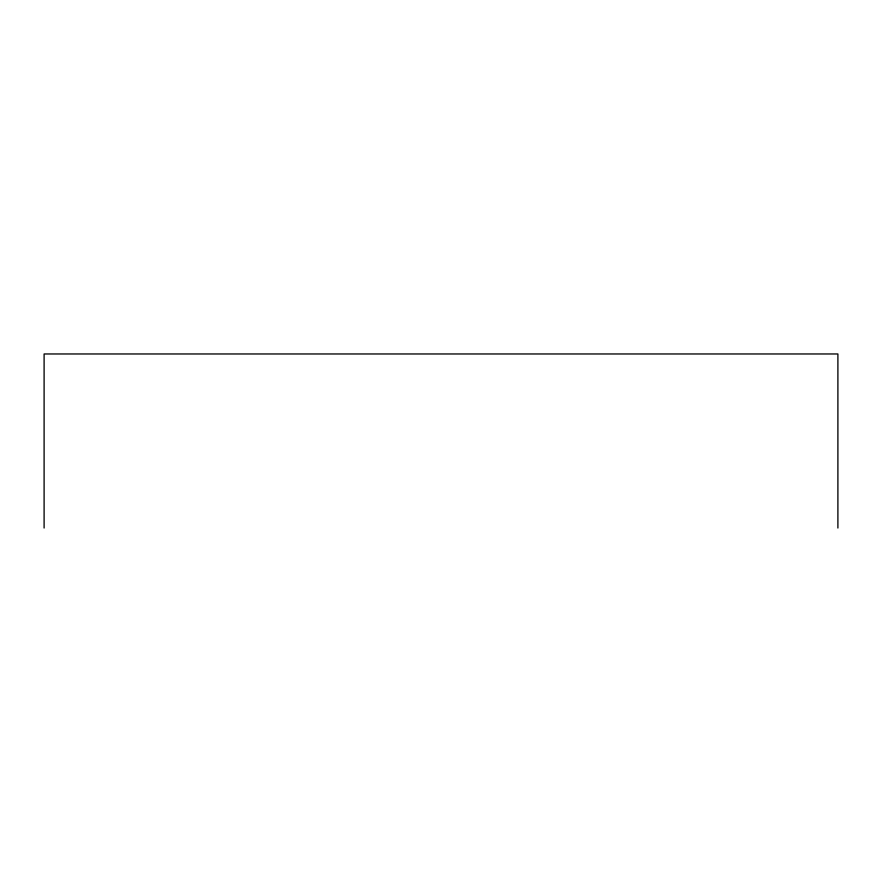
<?xml version="1.0" encoding="UTF-8"?>
<svg xmlns="http://www.w3.org/2000/svg" width="882" height="882" viewBox="0 0 882 882"><rect width="100%" height="100%" fill="white"/><g stroke="black" fill="none" stroke-linecap="round" stroke-linejoin="round"><path stroke-width="1.32" d="M837.9 528.031L837.9 353.969L44.1 353.969L44.1 528.031"/></g></svg>
